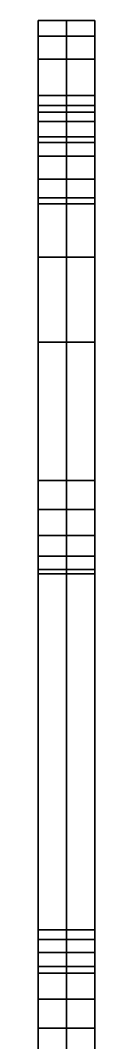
# Model space of a CAD drawing. Extents: x 0 to 405, y 0 to 52.
# Drawn here: x 403.59 to 404.79, y 30.68 to 52.28 of the extents above; entities that cross this region are included whole.
import ezdxf

# ---------------------------------------------------------------- set-up
doc = ezdxf.new("R2010")
doc.units = 0
doc.layers.add('COTAS', color=5, linetype='CONTINUOUS')

msp = doc.modelspace()

# ---------------------------------------------------------------- linework, layer by layer
at = {"layer": 'COTAS'}
for points in [[(403.594, 52.284, 8.17), (404.194, 52.284, 8.17), (404.194, 51.949, 6.92), (403.594, 51.949, 6.92)], [(403.594, 52.284, 8.17), (403.594, 51.949, 9.42), (404.194, 51.949, 9.42), (404.194, 52.284, 8.17)], [(403.594, 52.117, 8.17), (403.594, 51.266, 8.17), (403.594, 51.147, 9.054), (403.594, 51.949, 9.42)], [(403.594, 52.117, 8.17), (403.594, 51.949, 6.92), (403.594, 51.147, 7.285), (403.594, 51.266, 8.17)], [(403.594, 52.117, 8.17), (403.594, 51.266, 8.17), (403.594, 51.147, 9.054), (403.594, 51.949, 9.42)], [(403.594, 52.117, 8.17), (403.594, 51.949, 6.92), (403.594, 51.147, 7.285), (403.594, 51.266, 8.17)], [(404.794, 52.284, 8.17), (404.794, 51.949, 6.92), (404.194, 51.949, 6.92), (404.194, 52.284, 8.17)], [(404.794, 52.284, 8.17), (404.194, 52.284, 8.17), (404.194, 51.949, 9.42), (404.794, 51.949, 9.42)], [(404.794, 52.117, 8.17), (404.794, 51.266, 8.17), (404.794, 51.147, 7.285), (404.794, 51.949, 6.92)], [(404.794, 52.117, 8.17), (404.794, 51.949, 9.42), (404.794, 51.147, 9.054), (404.794, 51.266, 8.17)], [(404.794, 52.117, 8.17), (404.794, 51.266, 8.17), (404.794, 51.147, 7.285), (404.794, 51.949, 6.92)], [(404.794, 52.117, 8.17), (404.794, 51.949, 9.42), (404.794, 51.147, 9.054), (404.794, 51.266, 8.17)], [(403.594, 51.469, 10.586), (403.594, 51.949, 9.42), (403.594, 51.147, 9.054), (403.594, 50.808, 9.879)], [(403.594, 51.469, 5.754), (403.594, 50.808, 6.46), (403.594, 51.147, 7.285), (403.594, 51.949, 6.92)], [(403.594, 51.469, 10.586), (403.594, 51.949, 9.42), (403.594, 51.147, 9.054), (403.594, 50.808, 9.879)], [(403.594, 51.469, 5.754), (403.594, 50.808, 6.46), (403.594, 51.147, 7.285), (403.594, 51.949, 6.92)], [(403.594, 51.469, 5.754), (403.594, 51.949, 6.92), (404.194, 51.949, 6.92), (404.194, 51.469, 5.754)], [(403.594, 51.469, 10.586), (404.194, 51.469, 10.586), (404.194, 51.949, 9.42), (403.594, 51.949, 9.42)], [(404.794, 51.469, 5.754), (404.194, 51.469, 5.754), (404.194, 51.949, 6.92), (404.794, 51.949, 6.92)], [(404.794, 51.469, 10.586), (404.794, 51.949, 9.42), (404.194, 51.949, 9.42), (404.194, 51.469, 10.586)], [(404.794, 51.469, 5.754), (404.794, 51.949, 6.92), (404.794, 51.147, 7.285), (404.794, 50.808, 6.46)], [(404.794, 51.469, 10.586), (404.794, 50.808, 9.879), (404.794, 51.147, 9.054), (404.794, 51.949, 9.42)], [(404.794, 51.469, 5.754), (404.794, 51.949, 6.92), (404.794, 51.147, 7.285), (404.794, 50.808, 6.46)], [(404.794, 51.469, 10.586), (404.794, 50.808, 9.879), (404.794, 51.147, 9.054), (404.794, 51.949, 9.42)], [(403.594, 51.469, 10.586), (403.594, 50.808, 9.879), (403.594, 50.263, 10.586), (403.594, 50.699, 11.585)], [(403.594, 51.469, 5.754), (403.594, 50.699, 4.755), (403.594, 50.263, 5.754), (403.594, 50.808, 6.46)], [(403.594, 51.469, 10.586), (403.594, 50.808, 9.879), (403.594, 50.263, 10.586), (403.594, 50.699, 11.585)], [(403.594, 51.469, 5.754), (403.594, 50.699, 4.755), (403.594, 50.263, 5.754), (403.594, 50.808, 6.46)], [(403.594, 51.469, 5.754), (404.194, 51.469, 5.754), (404.194, 50.699, 4.755), (403.594, 50.699, 4.755)], [(403.594, 51.469, 10.586), (403.594, 50.699, 11.585), (404.194, 50.699, 11.585), (404.194, 51.469, 10.586)], [(404.794, 51.469, 5.754), (404.794, 50.699, 4.755), (404.194, 50.699, 4.755), (404.194, 51.469, 5.754)], [(404.794, 51.469, 10.586), (404.194, 51.469, 10.586), (404.194, 50.699, 11.585), (404.794, 50.699, 11.585)], [(404.794, 51.469, 5.754), (404.794, 50.808, 6.46), (404.794, 50.263, 5.754), (404.794, 50.699, 4.755)], [(404.794, 51.469, 10.586), (404.794, 50.699, 11.585), (404.794, 50.263, 10.586), (404.794, 50.808, 9.879)], [(404.794, 51.469, 5.754), (404.794, 50.808, 6.46), (404.794, 50.263, 5.754), (404.794, 50.699, 4.755)], [(404.794, 51.469, 10.586), (404.794, 50.699, 11.585), (404.794, 50.263, 10.586), (404.794, 50.808, 9.879)], [(403.594, 50.415, 8.17), (403.594, 50.345, 8.689), (403.594, 51.147, 9.054), (403.594, 51.266, 8.17)], [(403.594, 50.415, 8.17), (403.594, 51.266, 8.17), (403.594, 51.147, 7.285), (403.594, 50.345, 7.651)], [(403.594, 50.415, 8.17), (403.594, 50.345, 8.689), (403.594, 51.147, 9.054), (403.594, 51.266, 8.17)], [(403.594, 50.415, 8.17), (403.594, 51.266, 8.17), (403.594, 51.147, 7.285), (403.594, 50.345, 7.651)], [(404.794, 50.415, 8.17), (404.794, 50.345, 7.651), (404.794, 51.147, 7.285), (404.794, 51.266, 8.17)], [(404.794, 50.415, 8.17), (404.794, 51.266, 8.17), (404.794, 51.147, 9.054), (404.794, 50.345, 8.689)], [(404.794, 50.415, 8.17), (404.794, 50.345, 7.651), (404.794, 51.147, 7.285), (404.794, 51.266, 8.17)], [(404.794, 50.415, 8.17), (404.794, 51.266, 8.17), (404.794, 51.147, 9.054), (404.794, 50.345, 8.689)], [(403.594, 50.146, 9.173), (403.594, 50.808, 9.879), (403.594, 51.147, 9.054), (403.594, 50.345, 8.689)], [(403.594, 50.146, 7.167), (403.594, 50.345, 7.651), (403.594, 51.147, 7.285), (403.594, 50.808, 6.46)], [(403.594, 50.146, 9.173), (403.594, 50.808, 9.879), (403.594, 51.147, 9.054), (403.594, 50.345, 8.689)], [(403.594, 50.146, 7.167), (403.594, 50.345, 7.651), (403.594, 51.147, 7.285), (403.594, 50.808, 6.46)], [(404.794, 50.146, 7.167), (404.794, 50.808, 6.46), (404.794, 51.147, 7.285), (404.794, 50.345, 7.651)], [(404.794, 50.146, 9.173), (404.794, 50.345, 8.689), (404.794, 51.147, 9.054), (404.794, 50.808, 9.879)], [(404.794, 50.146, 7.167), (404.794, 50.808, 6.46), (404.794, 51.147, 7.285), (404.794, 50.345, 7.651)], [(404.794, 50.146, 9.173), (404.794, 50.345, 8.689), (404.794, 51.147, 9.054), (404.794, 50.808, 9.879)], [(403.594, 50.146, 9.173), (403.594, 49.827, 9.587), (403.594, 50.263, 10.586), (403.594, 50.808, 9.879)], [(403.594, 50.146, 7.167), (403.594, 50.808, 6.46), (403.594, 50.263, 5.754), (403.594, 49.827, 6.753)], [(403.594, 50.146, 9.173), (403.594, 49.827, 9.587), (403.594, 50.263, 10.586), (403.594, 50.808, 9.879)], [(403.594, 50.146, 7.167), (403.594, 50.808, 6.46), (403.594, 50.263, 5.754), (403.594, 49.827, 6.753)], [(404.794, 50.146, 7.167), (404.794, 49.827, 6.753), (404.794, 50.263, 5.754), (404.794, 50.808, 6.46)], [(404.794, 50.146, 9.173), (404.794, 50.808, 9.879), (404.794, 50.263, 10.586), (404.794, 49.827, 9.587)], [(404.794, 50.146, 7.167), (404.794, 49.827, 6.753), (404.794, 50.263, 5.754), (404.794, 50.808, 6.46)], [(404.794, 50.146, 9.173), (404.794, 50.808, 9.879), (404.794, 50.263, 10.586), (404.794, 49.827, 9.587)], [(403.594, 49.701, 12.355), (403.594, 50.699, 11.585), (403.594, 50.263, 10.586), (403.594, 49.556, 11.131)], [(403.594, 49.701, 3.985), (403.594, 49.556, 5.209), (403.594, 50.263, 5.754), (403.594, 50.699, 4.755)], [(403.594, 49.701, 12.355), (403.594, 50.699, 11.585), (403.594, 50.263, 10.586), (403.594, 49.556, 11.131)], [(403.594, 49.701, 3.985), (403.594, 49.556, 5.209), (403.594, 50.263, 5.754), (403.594, 50.699, 4.755)], [(403.594, 49.701, 3.985), (403.594, 50.699, 4.755), (404.194, 50.699, 4.755), (404.194, 49.701, 3.985)], [(403.594, 49.701, 12.355), (404.194, 49.701, 12.355), (404.194, 50.699, 11.585), (403.594, 50.699, 11.585)], [(404.794, 49.701, 3.985), (404.194, 49.701, 3.985), (404.194, 50.699, 4.755), (404.794, 50.699, 4.755)], [(404.794, 49.701, 12.355), (404.794, 50.699, 11.585), (404.194, 50.699, 11.585), (404.194, 49.701, 12.355)], [(404.794, 49.701, 3.985), (404.794, 50.699, 4.755), (404.794, 50.263, 5.754), (404.794, 49.556, 5.209)], [(404.794, 49.701, 12.355), (404.794, 49.556, 11.131), (404.794, 50.263, 10.586), (404.794, 50.699, 11.585)], [(404.794, 49.701, 3.985), (404.794, 50.699, 4.755), (404.794, 50.263, 5.754), (404.794, 49.556, 5.209)], [(404.794, 49.701, 12.355), (404.794, 49.556, 11.131), (404.794, 50.263, 10.586), (404.794, 50.699, 11.585)], [(403.594, 50.484, 8.17), (403.594, 50.345, 7.651), (404.194, 50.345, 7.651), (404.194, 50.484, 8.17)], [(403.594, 50.484, 8.17), (404.194, 50.484, 8.17), (404.194, 50.345, 8.689), (403.594, 50.345, 8.689)], [(403.594, 50.146, 7.167), (404.194, 50.146, 7.167), (404.194, 50.345, 7.651), (403.594, 50.345, 7.651)], [(403.594, 50.146, 9.173), (403.594, 50.345, 8.689), (404.194, 50.345, 8.689), (404.194, 50.146, 9.173)], [(404.794, 50.484, 8.17), (404.194, 50.484, 8.17), (404.194, 50.345, 7.651), (404.794, 50.345, 7.651)], [(404.794, 50.484, 8.17), (404.794, 50.345, 8.689), (404.194, 50.345, 8.689), (404.194, 50.484, 8.17)], [(404.794, 50.146, 7.167), (404.794, 50.345, 7.651), (404.194, 50.345, 7.651), (404.194, 50.146, 7.167)], [(404.794, 50.146, 9.173), (404.194, 50.146, 9.173), (404.194, 50.345, 8.689), (404.794, 50.345, 8.689)], [(403.594, 49.412, 9.907), (403.594, 49.556, 11.131), (403.594, 50.263, 10.586), (403.594, 49.827, 9.587)], [(403.594, 49.412, 6.433), (403.594, 49.827, 6.753), (403.594, 50.263, 5.754), (403.594, 49.556, 5.209)], [(403.594, 49.412, 9.907), (403.594, 49.556, 11.131), (403.594, 50.263, 10.586), (403.594, 49.827, 9.587)], [(403.594, 49.412, 6.433), (403.594, 49.827, 6.753), (403.594, 50.263, 5.754), (403.594, 49.556, 5.209)], [(403.594, 50.146, 7.167), (403.594, 49.827, 6.753), (404.194, 49.827, 6.753), (404.194, 50.146, 7.167)], [(403.594, 50.146, 9.173), (404.194, 50.146, 9.173), (404.194, 49.827, 9.587), (403.594, 49.827, 9.587)], [(404.794, 50.146, 7.167), (404.194, 50.146, 7.167), (404.194, 49.827, 6.753), (404.794, 49.827, 6.753)], [(404.794, 50.146, 9.173), (404.794, 49.827, 9.587), (404.194, 49.827, 9.587), (404.194, 50.146, 9.173)], [(404.794, 49.412, 6.433), (404.794, 49.556, 5.209), (404.794, 50.263, 5.754), (404.794, 49.827, 6.753)], [(404.794, 49.412, 9.907), (404.794, 49.827, 9.587), (404.794, 50.263, 10.586), (404.794, 49.556, 11.131)], [(404.794, 49.412, 6.433), (404.794, 49.556, 5.209), (404.794, 50.263, 5.754), (404.794, 49.827, 6.753)], [(404.794, 49.412, 9.907), (404.794, 49.827, 9.587), (404.794, 50.263, 10.586), (404.794, 49.556, 11.131)], [(403.594, 49.412, 6.433), (404.194, 49.412, 6.433), (404.194, 49.827, 6.753), (403.594, 49.827, 6.753)], [(403.594, 49.412, 9.907), (403.594, 49.827, 9.587), (404.194, 49.827, 9.587), (404.194, 49.412, 9.907)], [(403.594, 49.701, 12.355), (403.594, 49.556, 11.131), (403.594, 48.731, 11.47), (403.594, 48.534, 12.835)], [(403.594, 49.701, 3.985), (403.594, 48.534, 3.505), (403.594, 48.731, 4.869), (403.594, 49.556, 5.209)], [(403.594, 49.701, 12.355), (403.594, 49.556, 11.131), (403.594, 48.731, 11.47), (403.594, 48.534, 12.835)], [(403.594, 49.701, 3.985), (403.594, 48.534, 3.505), (403.594, 48.731, 4.869), (403.594, 49.556, 5.209)], [(403.594, 49.701, 3.985), (404.194, 49.701, 3.985), (404.194, 48.534, 3.505), (403.594, 48.534, 3.505)], [(403.594, 49.701, 12.355), (403.594, 48.534, 12.835), (404.194, 48.534, 12.835), (404.194, 49.701, 12.355)], [(404.794, 49.412, 6.433), (404.794, 49.827, 6.753), (404.194, 49.827, 6.753), (404.194, 49.412, 6.433)], [(404.794, 49.412, 9.907), (404.194, 49.412, 9.907), (404.194, 49.827, 9.587), (404.794, 49.827, 9.587)], [(404.794, 49.701, 3.985), (404.794, 48.534, 3.505), (404.194, 48.534, 3.505), (404.194, 49.701, 3.985)], [(404.794, 49.701, 12.355), (404.194, 49.701, 12.355), (404.194, 48.534, 12.835), (404.794, 48.534, 12.835)], [(404.794, 49.701, 3.985), (404.794, 49.556, 5.209), (404.794, 48.731, 4.869), (404.794, 48.534, 3.505)], [(404.794, 49.701, 12.355), (404.794, 48.534, 12.835), (404.794, 48.731, 11.47), (404.794, 49.556, 11.131)], [(404.794, 49.701, 3.985), (404.794, 49.556, 5.209), (404.794, 48.731, 4.869), (404.794, 48.534, 3.505)], [(404.794, 49.701, 12.355), (404.794, 48.534, 12.835), (404.794, 48.731, 11.47), (404.794, 49.556, 11.131)], [(403.594, 49.412, 9.907), (403.594, 48.928, 10.106), (403.594, 48.731, 11.47), (403.594, 49.556, 11.131)], [(403.594, 49.412, 6.433), (403.594, 49.556, 5.209), (403.594, 48.731, 4.869), (403.594, 48.928, 6.234)], [(403.594, 49.412, 9.907), (403.594, 48.928, 10.106), (403.594, 48.731, 11.47), (403.594, 49.556, 11.131)], [(403.594, 49.412, 6.433), (403.594, 49.556, 5.209), (403.594, 48.731, 4.869), (403.594, 48.928, 6.234)], [(404.794, 49.412, 6.433), (404.794, 48.928, 6.234), (404.794, 48.731, 4.869), (404.794, 49.556, 5.209)], [(404.794, 49.412, 9.907), (404.794, 49.556, 11.131), (404.794, 48.731, 11.47), (404.794, 48.928, 10.106)], [(404.794, 49.412, 6.433), (404.794, 48.928, 6.234), (404.794, 48.731, 4.869), (404.794, 49.556, 5.209)], [(404.794, 49.412, 9.907), (404.794, 49.556, 11.131), (404.794, 48.731, 11.47), (404.794, 48.928, 10.106)], [(403.594, 49.412, 6.433), (403.594, 48.928, 6.234), (404.194, 48.928, 6.234), (404.194, 49.412, 6.433)], [(403.594, 49.412, 9.907), (404.194, 49.412, 9.907), (404.194, 48.928, 10.106), (403.594, 48.928, 10.106)], [(404.794, 49.412, 6.433), (404.194, 49.412, 6.433), (404.194, 48.928, 6.234), (404.794, 48.928, 6.234)], [(404.794, 49.412, 9.907), (404.794, 48.928, 10.106), (404.194, 48.928, 10.106), (404.194, 49.412, 9.907)], [(403.594, 47.808, 10.21), (403.594, 47.627, 11.526), (403.594, 48.731, 11.47), (403.594, 48.928, 10.106)], [(403.594, 47.808, 6.13), (403.594, 48.928, 6.234), (403.594, 48.731, 4.869), (403.594, 47.627, 4.813)], [(403.594, 47.808, 10.21), (403.594, 47.627, 11.526), (403.594, 48.731, 11.47), (403.594, 48.928, 10.106)], [(403.594, 47.808, 6.13), (403.594, 48.928, 6.234), (403.594, 48.731, 4.869), (403.594, 47.627, 4.813)], [(403.594, 48.409, 6.095), (404.194, 48.409, 6.095), (404.194, 48.928, 6.234), (403.594, 48.928, 6.234)], [(403.594, 48.409, 10.245), (403.594, 48.928, 10.106), (404.194, 48.928, 10.106), (404.194, 48.409, 10.245)], [(404.794, 48.409, 6.095), (404.794, 48.928, 6.234), (404.194, 48.928, 6.234), (404.194, 48.409, 6.095)], [(404.794, 48.409, 10.245), (404.194, 48.409, 10.245), (404.194, 48.928, 10.106), (404.794, 48.928, 10.106)], [(404.794, 47.808, 6.13), (404.794, 47.627, 4.813), (404.794, 48.731, 4.869), (404.794, 48.928, 6.234)], [(404.794, 47.808, 10.21), (404.794, 48.928, 10.106), (404.794, 48.731, 11.47), (404.794, 47.627, 11.526)], [(404.794, 47.808, 6.13), (404.794, 47.627, 4.813), (404.794, 48.731, 4.869), (404.794, 48.928, 6.234)], [(404.794, 47.808, 10.21), (404.794, 48.928, 10.106), (404.794, 48.731, 11.47), (404.794, 47.627, 11.526)], [(403.594, 43.222, 13.086), (403.594, 48.534, 12.835), (403.594, 48.731, 11.47), (403.594, 47.627, 11.526)], [(403.594, 43.847, 3.254), (403.594, 47.627, 4.813), (403.594, 48.731, 4.869), (403.594, 48.534, 3.505)], [(403.594, 43.222, 13.086), (403.594, 48.534, 12.835), (403.594, 48.731, 11.47), (403.594, 47.627, 11.526)], [(403.594, 43.847, 3.254), (403.594, 47.627, 4.813), (403.594, 48.731, 4.869), (403.594, 48.534, 3.505)], [(404.794, 43.847, 3.254), (404.794, 48.534, 3.505), (404.794, 48.731, 4.869), (404.794, 47.627, 4.813)], [(404.794, 43.222, 13.086), (404.794, 47.627, 11.526), (404.794, 48.731, 11.47), (404.794, 48.534, 12.835)], [(404.794, 43.847, 3.254), (404.794, 48.534, 3.505), (404.794, 48.731, 4.869), (404.794, 47.627, 4.813)], [(404.794, 43.222, 13.086), (404.794, 47.627, 11.526), (404.794, 48.731, 11.47), (404.794, 48.534, 12.835)], [(403.594, 47.284, 3.17), (403.594, 48.534, 3.505), (404.194, 48.534, 3.505), (404.194, 47.284, 3.17)], [(403.594, 47.284, 13.17), (404.194, 47.284, 13.17), (404.194, 48.534, 12.835), (403.594, 48.534, 12.835)], [(403.594, 48.409, 10.245), (404.194, 48.409, 10.245), (404.194, 45.484, 10.245), (403.594, 45.484, 10.245)], [(403.594, 48.409, 6.095), (403.594, 45.484, 6.095), (404.194, 45.484, 6.095), (404.194, 48.409, 6.095)], [(403.594, 48.409, 6.095), (403.594, 45.484, 6.095), (404.194, 45.484, 6.095), (404.194, 48.409, 6.095)], [(403.594, 48.409, 10.245), (404.194, 48.409, 10.245), (404.194, 45.484, 10.245), (403.594, 45.484, 10.245)], [(404.794, 47.284, 3.17), (404.194, 47.284, 3.17), (404.194, 48.534, 3.505), (404.794, 48.534, 3.505)], [(404.794, 47.284, 13.17), (404.794, 48.534, 12.835), (404.194, 48.534, 12.835), (404.194, 47.284, 13.17)], [(404.794, 48.409, 10.245), (404.794, 45.484, 10.245), (404.194, 45.484, 10.245), (404.194, 48.409, 10.245)], [(404.794, 48.409, 6.095), (404.194, 48.409, 6.095), (404.194, 45.484, 6.095), (404.794, 45.484, 6.095)], [(404.794, 48.409, 6.095), (404.194, 48.409, 6.095), (404.194, 45.484, 6.095), (404.794, 45.484, 6.095)], [(404.794, 48.409, 10.245), (404.794, 45.484, 10.245), (404.194, 45.484, 10.245), (404.194, 48.409, 10.245)], [(403.594, 47.808, 10.21), (403.594, 45.484, 10.245), (403.594, 46.084, 11.22), (403.594, 47.627, 11.526)], [(403.594, 47.808, 6.13), (403.594, 47.627, 4.813), (403.594, 46.084, 5.12), (403.594, 45.484, 6.095)], [(403.594, 47.808, 10.21), (403.594, 45.484, 10.245), (403.594, 46.084, 11.22), (403.594, 47.627, 11.526)], [(403.594, 47.808, 6.13), (403.594, 47.627, 4.813), (403.594, 46.084, 5.12), (403.594, 45.484, 6.095)], [(404.794, 47.808, 6.13), (404.794, 45.484, 6.095), (404.794, 46.084, 5.12), (404.794, 47.627, 4.813)], [(404.794, 47.808, 10.21), (404.794, 47.627, 11.526), (404.794, 46.084, 11.22), (404.794, 45.484, 10.245)], [(404.794, 47.808, 6.13), (404.794, 45.484, 6.095), (404.794, 46.084, 5.12), (404.794, 47.627, 4.813)], [(404.794, 47.808, 10.21), (404.794, 47.627, 11.526), (404.794, 46.084, 11.22), (404.794, 45.484, 10.245)], [(403.594, 43.222, 13.086), (403.594, 47.627, 11.526), (403.594, 46.084, 11.22), (403.594, 44.914, 11.431)], [(403.594, 43.847, 3.254), (403.594, 44.914, 4.909), (403.594, 46.084, 5.12), (403.594, 47.627, 4.813)], [(403.594, 43.222, 13.086), (403.594, 47.627, 11.526), (403.594, 46.084, 11.22), (403.594, 44.914, 11.431)], [(403.594, 43.847, 3.254), (403.594, 44.914, 4.909), (403.594, 46.084, 5.12), (403.594, 47.627, 4.813)], [(404.794, 43.847, 3.254), (404.794, 47.627, 4.813), (404.794, 46.084, 5.12), (404.794, 44.914, 4.909)], [(404.794, 43.222, 13.086), (404.794, 44.914, 11.431), (404.794, 46.084, 11.22), (404.794, 47.627, 11.526)], [(404.794, 43.847, 3.254), (404.794, 47.627, 4.813), (404.794, 46.084, 5.12), (404.794, 44.914, 4.909)], [(404.794, 43.222, 13.086), (404.794, 44.914, 11.431), (404.794, 46.084, 11.22), (404.794, 47.627, 11.526)], [(403.594, 47.284, 3.17), (404.194, 47.284, 3.17), (404.194, 32.284, 3.17), (403.594, 32.284, 3.17)], [(403.594, 47.284, 13.17), (403.594, 29.784, 13.17), (404.194, 29.784, 13.17), (404.194, 47.284, 13.17)], [(403.594, 47.284, 13.17), (403.594, 29.784, 13.17), (404.194, 29.784, 13.17), (404.194, 47.284, 13.17)], [(403.594, 47.284, 3.17), (404.194, 47.284, 3.17), (404.194, 32.284, 3.17), (403.594, 32.284, 3.17)], [(404.794, 47.284, 3.17), (404.794, 32.284, 3.17), (404.194, 32.284, 3.17), (404.194, 47.284, 3.17)], [(404.794, 47.284, 13.17), (404.194, 47.284, 13.17), (404.194, 29.784, 13.17), (404.794, 29.784, 13.17)], [(404.794, 47.284, 13.17), (404.194, 47.284, 13.17), (404.194, 29.784, 13.17), (404.794, 29.784, 13.17)], [(404.794, 47.284, 3.17), (404.794, 32.284, 3.17), (404.194, 32.284, 3.17), (404.194, 47.284, 3.17)], [(403.594, 43.138, 10.195), (403.594, 44.914, 11.431), (403.594, 46.084, 11.22), (403.594, 45.484, 10.245)], [(403.594, 43.138, 6.144), (403.594, 45.484, 6.095), (403.594, 46.084, 5.12), (403.594, 44.914, 4.909)], [(403.594, 43.138, 10.195), (403.594, 44.914, 11.431), (403.594, 46.084, 11.22), (403.594, 45.484, 10.245)], [(403.594, 43.138, 6.144), (403.594, 45.484, 6.095), (403.594, 46.084, 5.12), (403.594, 44.914, 4.909)], [(404.794, 43.138, 6.144), (404.794, 44.914, 4.909), (404.794, 46.084, 5.12), (404.794, 45.484, 6.095)], [(404.794, 43.138, 10.195), (404.794, 45.484, 10.245), (404.794, 46.084, 11.22), (404.794, 44.914, 11.431)], [(404.794, 43.138, 6.144), (404.794, 44.914, 4.909), (404.794, 46.084, 5.12), (404.794, 45.484, 6.095)], [(404.794, 43.138, 10.195), (404.794, 45.484, 10.245), (404.794, 46.084, 11.22), (404.794, 44.914, 11.431)], [(403.594, 42.559, 10.245), (403.594, 45.484, 10.245), (404.194, 45.484, 10.245), (404.194, 42.559, 10.245)], [(403.594, 42.559, 6.095), (404.194, 42.559, 6.095), (404.194, 45.484, 6.095), (403.594, 45.484, 6.095)], [(403.594, 42.559, 6.095), (404.194, 42.559, 6.095), (404.194, 45.484, 6.095), (403.594, 45.484, 6.095)], [(403.594, 42.559, 10.245), (403.594, 45.484, 10.245), (404.194, 45.484, 10.245), (404.194, 42.559, 10.245)], [(404.794, 42.559, 10.245), (404.194, 42.559, 10.245), (404.194, 45.484, 10.245), (404.794, 45.484, 10.245)], [(404.794, 42.559, 6.095), (404.794, 45.484, 6.095), (404.194, 45.484, 6.095), (404.194, 42.559, 6.095)], [(404.794, 42.559, 6.095), (404.794, 45.484, 6.095), (404.194, 45.484, 6.095), (404.194, 42.559, 6.095)], [(404.794, 42.559, 10.245), (404.194, 42.559, 10.245), (404.194, 45.484, 10.245), (404.794, 45.484, 10.245)], [(403.594, 43.222, 13.086), (403.594, 44.914, 11.431), (403.594, 43.728, 11.088), (403.594, 43.109, 11.29)], [(403.594, 43.138, 10.195), (403.594, 41.95, 10.047), (403.594, 43.728, 11.088), (403.594, 44.914, 11.431)], [(403.594, 43.138, 6.144), (403.594, 44.914, 4.909), (403.594, 43.728, 5.252), (403.594, 41.95, 6.293)], [(403.594, 43.847, 3.254), (403.594, 43.109, 5.05), (403.594, 43.728, 5.252), (403.594, 44.914, 4.909)], [(403.594, 43.222, 13.086), (403.594, 44.914, 11.431), (403.594, 43.728, 11.088), (403.594, 43.109, 11.29)], [(403.594, 43.138, 10.195), (403.594, 41.95, 10.047), (403.594, 43.728, 11.088), (403.594, 44.914, 11.431)], [(403.594, 43.138, 6.144), (403.594, 44.914, 4.909), (403.594, 43.728, 5.252), (403.594, 41.95, 6.293)], [(403.594, 43.847, 3.254), (403.594, 43.109, 5.05), (403.594, 43.728, 5.252), (403.594, 44.914, 4.909)], [(404.794, 43.847, 3.254), (404.794, 44.914, 4.909), (404.794, 43.728, 5.252), (404.794, 43.109, 5.05)], [(404.794, 43.138, 6.144), (404.794, 41.95, 6.293), (404.794, 43.728, 5.252), (404.794, 44.914, 4.909)], [(404.794, 43.138, 10.195), (404.794, 44.914, 11.431), (404.794, 43.728, 11.088), (404.794, 41.95, 10.047)], [(404.794, 43.222, 13.086), (404.794, 43.109, 11.29), (404.794, 43.728, 11.088), (404.794, 44.914, 11.431)], [(404.794, 43.847, 3.254), (404.794, 44.914, 4.909), (404.794, 43.728, 5.252), (404.794, 43.109, 5.05)], [(404.794, 43.138, 6.144), (404.794, 41.95, 6.293), (404.794, 43.728, 5.252), (404.794, 44.914, 4.909)], [(404.794, 43.138, 10.195), (404.794, 44.914, 11.431), (404.794, 43.728, 11.088), (404.794, 41.95, 10.047)], [(404.794, 43.222, 13.086), (404.794, 43.109, 11.29), (404.794, 43.728, 11.088), (404.794, 44.914, 11.431)], [(403.594, 43.847, 3.254), (403.594, 32.284, 3.17), (403.594, 32.065, 4.179), (403.594, 37.764, 4.708)], [(403.594, 43.847, 3.254), (403.594, 37.764, 4.708), (403.594, 40.083, 5.286), (403.594, 43.109, 5.05)], [(403.594, 43.847, 3.254), (403.594, 32.284, 3.17), (403.594, 32.065, 4.179), (403.594, 37.764, 4.708)], [(403.594, 43.847, 3.254), (403.594, 37.764, 4.708), (403.594, 40.083, 5.286), (403.594, 43.109, 5.05)], [(403.594, 41.398, 9.768), (403.594, 43.109, 11.29), (403.594, 43.728, 11.088), (403.594, 41.95, 10.047)], [(403.594, 41.398, 6.571), (403.594, 41.95, 6.293), (403.594, 43.728, 5.252), (403.594, 43.109, 5.05)], [(403.594, 41.398, 9.768), (403.594, 43.109, 11.29), (403.594, 43.728, 11.088), (403.594, 41.95, 10.047)], [(403.594, 41.398, 6.571), (403.594, 41.95, 6.293), (403.594, 43.728, 5.252), (403.594, 43.109, 5.05)], [(404.794, 43.847, 3.254), (404.794, 37.764, 4.708), (404.794, 32.065, 4.179), (404.794, 32.284, 3.17)], [(404.794, 43.847, 3.254), (404.794, 43.109, 5.05), (404.794, 40.083, 5.286), (404.794, 37.764, 4.708)], [(404.794, 43.847, 3.254), (404.794, 37.764, 4.708), (404.794, 32.065, 4.179), (404.794, 32.284, 3.17)], [(404.794, 43.847, 3.254), (404.794, 43.109, 5.05), (404.794, 40.083, 5.286), (404.794, 37.764, 4.708)], [(404.794, 41.398, 6.571), (404.794, 43.109, 5.05), (404.794, 43.728, 5.252), (404.794, 41.95, 6.293)], [(404.794, 41.398, 9.768), (404.794, 41.95, 10.047), (404.794, 43.728, 11.088), (404.794, 43.109, 11.29)], [(404.794, 41.398, 6.571), (404.794, 43.109, 5.05), (404.794, 43.728, 5.252), (404.794, 41.95, 6.293)], [(404.794, 41.398, 9.768), (404.794, 41.95, 10.047), (404.794, 43.728, 11.088), (404.794, 43.109, 11.29)], [(403.594, 43.222, 13.086), (403.594, 36.004, 11.657), (403.594, 29.971, 12.161), (403.594, 29.784, 13.17)], [(403.594, 43.222, 13.086), (403.594, 43.109, 11.29), (403.594, 40.083, 11.054), (403.594, 38.853, 11.38)], [(403.594, 43.222, 13.086), (403.594, 38.853, 11.38), (403.594, 36.418, 11.152), (403.594, 36.004, 11.657)], [(403.594, 43.222, 13.086), (403.594, 36.004, 11.657), (403.594, 29.971, 12.161), (403.594, 29.784, 13.17)], [(403.594, 43.222, 13.086), (403.594, 43.109, 11.29), (403.594, 40.083, 11.054), (403.594, 38.853, 11.38)], [(403.594, 43.222, 13.086), (403.594, 38.853, 11.38), (403.594, 36.418, 11.152), (403.594, 36.004, 11.657)], [(404.794, 43.222, 13.086), (404.794, 29.784, 13.17), (404.794, 29.971, 12.161), (404.794, 36.004, 11.657)], [(404.794, 43.222, 13.086), (404.794, 36.004, 11.657), (404.794, 36.418, 11.152), (404.794, 38.853, 11.38)], [(404.794, 43.222, 13.086), (404.794, 38.853, 11.38), (404.794, 40.083, 11.054), (404.794, 43.109, 11.29)], [(404.794, 43.222, 13.086), (404.794, 29.784, 13.17), (404.794, 29.971, 12.161), (404.794, 36.004, 11.657)], [(404.794, 43.222, 13.086), (404.794, 36.004, 11.657), (404.794, 36.418, 11.152), (404.794, 38.853, 11.38)], [(404.794, 43.222, 13.086), (404.794, 38.853, 11.38), (404.794, 40.083, 11.054), (404.794, 43.109, 11.29)], [(403.594, 41.398, 9.768), (403.594, 37.065, 10.21), (403.594, 40.083, 11.054), (403.594, 43.109, 11.29)], [(403.594, 41.398, 6.571), (403.594, 43.109, 5.05), (403.594, 40.083, 5.286), (403.594, 37.065, 6.13)], [(403.594, 41.398, 9.768), (403.594, 37.065, 10.21), (403.594, 40.083, 11.054), (403.594, 43.109, 11.29)], [(403.594, 41.398, 6.571), (403.594, 43.109, 5.05), (403.594, 40.083, 5.286), (403.594, 37.065, 6.13)], [(404.794, 41.398, 6.571), (404.794, 37.065, 6.13), (404.794, 40.083, 5.286), (404.794, 43.109, 5.05)], [(404.794, 41.398, 9.768), (404.794, 43.109, 11.29), (404.794, 40.083, 11.054), (404.794, 37.065, 10.21)], [(404.794, 41.398, 6.571), (404.794, 37.065, 6.13), (404.794, 40.083, 5.286), (404.794, 43.109, 5.05)], [(404.794, 41.398, 9.768), (404.794, 43.109, 11.29), (404.794, 40.083, 11.054), (404.794, 37.065, 10.21)], [(403.594, 42.559, 10.245), (404.194, 42.559, 10.245), (404.194, 41.95, 10.047), (403.594, 41.95, 10.047)], [(403.594, 42.559, 6.095), (403.594, 41.95, 6.293), (404.194, 41.95, 6.293), (404.194, 42.559, 6.095)], [(404.794, 42.559, 10.245), (404.794, 41.95, 10.047), (404.194, 41.95, 10.047), (404.194, 42.559, 10.245)], [(404.794, 42.559, 6.095), (404.194, 42.559, 6.095), (404.194, 41.95, 6.293), (404.794, 41.95, 6.293)], [(403.594, 41.398, 9.768), (403.594, 41.95, 10.047), (404.194, 41.95, 10.047), (404.194, 41.398, 9.768)], [(403.594, 41.398, 6.571), (404.194, 41.398, 6.571), (404.194, 41.95, 6.293), (403.594, 41.95, 6.293)], [(404.794, 41.398, 9.768), (404.194, 41.398, 9.768), (404.194, 41.95, 10.047), (404.794, 41.95, 10.047)], [(404.794, 41.398, 6.571), (404.794, 41.95, 6.293), (404.194, 41.95, 6.293), (404.194, 41.398, 6.571)], [(403.594, 41.398, 9.768), (403.594, 36.852, 9.595), (403.594, 35.209, 9.794), (403.594, 37.065, 10.21)], [(403.594, 41.398, 9.768), (403.594, 40.963, 9.33), (403.594, 38.196, 9.35), (403.594, 36.852, 9.595)], [(403.594, 41.398, 6.571), (403.594, 36.531, 6.818), (403.594, 36.912, 7.285), (403.594, 40.963, 7.01)], [(403.594, 41.398, 6.571), (403.594, 37.065, 6.13), (403.594, 35.209, 6.546), (403.594, 36.531, 6.818)], [(403.594, 41.398, 9.768), (403.594, 36.852, 9.595), (403.594, 35.209, 9.794), (403.594, 37.065, 10.21)], [(403.594, 41.398, 9.768), (403.594, 40.963, 9.33), (403.594, 38.196, 9.35), (403.594, 36.852, 9.595)], [(403.594, 41.398, 6.571), (403.594, 36.531, 6.818), (403.594, 36.912, 7.285), (403.594, 40.963, 7.01)], [(403.594, 41.398, 6.571), (403.594, 37.065, 6.13), (403.594, 35.209, 6.546), (403.594, 36.531, 6.818)], [(403.594, 41.398, 9.768), (404.194, 41.398, 9.768), (404.194, 40.963, 9.33), (403.594, 40.963, 9.33)], [(403.594, 41.398, 6.571), (403.594, 40.963, 7.01), (404.194, 40.963, 7.01), (404.194, 41.398, 6.571)], [(404.794, 41.398, 9.768), (404.794, 40.963, 9.33), (404.194, 40.963, 9.33), (404.194, 41.398, 9.768)], [(404.794, 41.398, 6.571), (404.194, 41.398, 6.571), (404.194, 40.963, 7.01), (404.794, 40.963, 7.01)], [(404.794, 41.398, 6.571), (404.794, 40.963, 7.01), (404.794, 36.912, 7.285), (404.794, 36.531, 6.818)], [(404.794, 41.398, 6.571), (404.794, 36.531, 6.818), (404.794, 35.209, 6.546), (404.794, 37.065, 6.13)], [(404.794, 41.398, 9.768), (404.794, 36.852, 9.595), (404.794, 38.196, 9.35), (404.794, 40.963, 9.33)], [(404.794, 41.398, 9.768), (404.794, 37.065, 10.21), (404.794, 35.209, 9.794), (404.794, 36.852, 9.595)], [(404.794, 41.398, 6.571), (404.794, 40.963, 7.01), (404.794, 36.912, 7.285), (404.794, 36.531, 6.818)], [(404.794, 41.398, 6.571), (404.794, 36.531, 6.818), (404.794, 35.209, 6.546), (404.794, 37.065, 6.13)], [(404.794, 41.398, 9.768), (404.794, 36.852, 9.595), (404.794, 38.196, 9.35), (404.794, 40.963, 9.33)], [(404.794, 41.398, 9.768), (404.794, 37.065, 10.21), (404.794, 35.209, 9.794), (404.794, 36.852, 9.595)], [(403.594, 40.68, 8.78), (403.594, 37.042, 9.006), (403.594, 38.196, 9.35), (403.594, 40.963, 9.33)], [(403.594, 40.68, 7.559), (403.594, 40.963, 7.01), (403.594, 36.912, 7.285), (403.594, 36.82, 7.864)], [(403.594, 40.68, 8.78), (403.594, 37.042, 9.006), (403.594, 38.196, 9.35), (403.594, 40.963, 9.33)], [(403.594, 40.68, 7.559), (403.594, 40.963, 7.01), (403.594, 36.912, 7.285), (403.594, 36.82, 7.864)], [(403.594, 40.68, 8.78), (403.594, 40.963, 9.33), (404.194, 40.963, 9.33), (404.194, 40.68, 8.78)], [(403.594, 40.68, 7.559), (404.194, 40.68, 7.559), (404.194, 40.963, 7.01), (403.594, 40.963, 7.01)], [(404.794, 40.68, 8.78), (404.194, 40.68, 8.78), (404.194, 40.963, 9.33), (404.794, 40.963, 9.33)], [(404.794, 40.68, 7.559), (404.794, 40.963, 7.01), (404.194, 40.963, 7.01), (404.194, 40.68, 7.559)], [(404.794, 40.68, 7.559), (404.794, 36.82, 7.864), (404.794, 36.912, 7.285), (404.794, 40.963, 7.01)], [(404.794, 40.68, 8.78), (404.794, 40.963, 9.33), (404.794, 38.196, 9.35), (404.794, 37.042, 9.006)], [(404.794, 40.68, 7.559), (404.794, 36.82, 7.864), (404.794, 36.912, 7.285), (404.794, 40.963, 7.01)], [(404.794, 40.68, 8.78), (404.794, 40.963, 9.33), (404.794, 38.196, 9.35), (404.794, 37.042, 9.006)], [(403.594, 40.68, 8.78), (403.594, 40.586, 8.17), (403.594, 36.724, 8.475), (403.594, 37.042, 9.006)], [(403.594, 40.68, 7.559), (403.594, 36.82, 7.864), (403.594, 36.724, 8.475), (403.594, 40.586, 8.17)], [(403.594, 40.68, 8.78), (403.594, 40.586, 8.17), (403.594, 36.724, 8.475), (403.594, 37.042, 9.006)], [(403.594, 40.68, 7.559), (403.594, 36.82, 7.864), (403.594, 36.724, 8.475), (403.594, 40.586, 8.17)], [(403.594, 40.68, 7.559), (403.594, 40.586, 8.17), (404.194, 40.586, 8.17), (404.194, 40.68, 7.559)], [(403.594, 40.68, 8.78), (404.194, 40.68, 8.78), (404.194, 40.586, 8.17), (403.594, 40.586, 8.17)], [(404.794, 40.68, 8.78), (404.794, 40.586, 8.17), (404.194, 40.586, 8.17), (404.194, 40.68, 8.78)], [(404.794, 40.68, 7.559), (404.194, 40.68, 7.559), (404.194, 40.586, 8.17), (404.794, 40.586, 8.17)], [(404.794, 40.68, 7.559), (404.794, 40.586, 8.17), (404.794, 36.724, 8.475), (404.794, 36.82, 7.864)], [(404.794, 40.68, 8.78), (404.794, 37.042, 9.006), (404.794, 36.724, 8.475), (404.794, 40.586, 8.17)], [(404.794, 40.68, 7.559), (404.794, 40.586, 8.17), (404.794, 36.724, 8.475), (404.794, 36.82, 7.864)], [(404.794, 40.68, 8.78), (404.794, 37.042, 9.006), (404.794, 36.724, 8.475), (404.794, 40.586, 8.17)], [(403.594, 31.595, 10.049), (403.594, 38.853, 11.38), (403.594, 40.083, 11.054), (403.594, 37.065, 10.21)], [(403.594, 31.595, 6.291), (403.594, 37.065, 6.13), (403.594, 40.083, 5.286), (403.594, 37.764, 4.708)], [(403.594, 31.595, 10.049), (403.594, 38.853, 11.38), (403.594, 40.083, 11.054), (403.594, 37.065, 10.21)], [(403.594, 31.595, 6.291), (403.594, 37.065, 6.13), (403.594, 40.083, 5.286), (403.594, 37.764, 4.708)], [(404.794, 31.595, 6.291), (404.794, 37.764, 4.708), (404.794, 40.083, 5.286), (404.794, 37.065, 6.13)], [(404.794, 31.595, 10.049), (404.794, 37.065, 10.21), (404.794, 40.083, 11.054), (404.794, 38.853, 11.38)], [(404.794, 31.595, 6.291), (404.794, 37.764, 4.708), (404.794, 40.083, 5.286), (404.794, 37.065, 6.13)], [(404.794, 31.595, 10.049), (404.794, 37.065, 10.21), (404.794, 40.083, 11.054), (404.794, 38.853, 11.38)], [(403.594, 31.595, 10.049), (403.594, 30.984, 10.143), (403.594, 36.418, 11.152), (403.594, 38.853, 11.38)], [(403.594, 31.595, 10.049), (403.594, 30.984, 10.143), (403.594, 36.418, 11.152), (403.594, 38.853, 11.38)], [(404.794, 31.595, 10.049), (404.794, 38.853, 11.38), (404.794, 36.418, 11.152), (404.794, 30.984, 10.143)], [(404.794, 31.595, 10.049), (404.794, 38.853, 11.38), (404.794, 36.418, 11.152), (404.794, 30.984, 10.143)], [(403.594, 32.583, 9.331), (403.594, 36.852, 9.595), (403.594, 38.196, 9.35), (403.594, 37.042, 9.006)], [(403.594, 32.583, 9.331), (403.594, 36.852, 9.595), (403.594, 38.196, 9.35), (403.594, 37.042, 9.006)], [(404.794, 32.583, 9.331), (404.794, 37.042, 9.006), (404.794, 38.196, 9.35), (404.794, 36.852, 9.595)], [(404.794, 32.583, 9.331), (404.794, 37.042, 9.006), (404.794, 38.196, 9.35), (404.794, 36.852, 9.595)], [(403.594, 31.595, 6.291), (403.594, 37.764, 4.708), (403.594, 32.065, 4.179), (403.594, 26.848, 4.683)], [(403.594, 31.595, 6.291), (403.594, 37.764, 4.708), (403.594, 32.065, 4.179), (403.594, 26.848, 4.683)], [(404.794, 31.595, 6.291), (404.794, 26.848, 4.683), (404.794, 32.065, 4.179), (404.794, 37.764, 4.708)], [(404.794, 31.595, 6.291), (404.794, 26.848, 4.683), (404.794, 32.065, 4.179), (404.794, 37.764, 4.708)], [(403.594, 31.595, 10.049), (403.594, 37.065, 10.21), (403.594, 35.209, 9.794), (403.594, 32.144, 9.766)], [(403.594, 31.595, 6.291), (403.594, 32.144, 6.573), (403.594, 35.209, 6.546), (403.594, 37.065, 6.13)], [(403.594, 31.595, 10.049), (403.594, 37.065, 10.21), (403.594, 35.209, 9.794), (403.594, 32.144, 9.766)], [(403.594, 31.595, 6.291), (403.594, 32.144, 6.573), (403.594, 35.209, 6.546), (403.594, 37.065, 6.13)], [(403.594, 32.583, 9.331), (403.594, 37.042, 9.006), (403.594, 36.724, 8.475), (403.594, 32.861, 8.78)], [(403.594, 32.583, 9.331), (403.594, 37.042, 9.006), (403.594, 36.724, 8.475), (403.594, 32.861, 8.78)], [(404.794, 31.595, 6.291), (404.794, 37.065, 6.13), (404.794, 35.209, 6.546), (404.794, 32.144, 6.573)], [(404.794, 31.595, 10.049), (404.794, 32.144, 9.766), (404.794, 35.209, 9.794), (404.794, 37.065, 10.21)], [(404.794, 31.595, 6.291), (404.794, 37.065, 6.13), (404.794, 35.209, 6.546), (404.794, 32.144, 6.573)], [(404.794, 31.595, 10.049), (404.794, 32.144, 9.766), (404.794, 35.209, 9.794), (404.794, 37.065, 10.21)], [(404.794, 32.583, 9.331), (404.794, 32.861, 8.78), (404.794, 36.724, 8.475), (404.794, 37.042, 9.006)], [(404.794, 32.583, 9.331), (404.794, 32.861, 8.78), (404.794, 36.724, 8.475), (404.794, 37.042, 9.006)], [(403.594, 32.583, 7.008), (403.594, 32.861, 7.56), (403.594, 36.912, 7.285), (403.594, 36.531, 6.818)], [(403.594, 32.96, 8.17), (403.594, 36.82, 7.864), (403.594, 36.912, 7.285), (403.594, 32.861, 7.56)], [(403.594, 32.583, 7.008), (403.594, 32.861, 7.56), (403.594, 36.912, 7.285), (403.594, 36.531, 6.818)], [(403.594, 32.96, 8.17), (403.594, 36.82, 7.864), (403.594, 36.912, 7.285), (403.594, 32.861, 7.56)], [(403.594, 32.583, 9.331), (403.594, 32.144, 9.766), (403.594, 35.209, 9.794), (403.594, 36.852, 9.595)], [(403.594, 32.583, 9.331), (403.594, 32.144, 9.766), (403.594, 35.209, 9.794), (403.594, 36.852, 9.595)], [(403.594, 32.96, 8.17), (403.594, 32.861, 8.78), (403.594, 36.724, 8.475), (403.594, 36.82, 7.864)], [(403.594, 32.96, 8.17), (403.594, 32.861, 8.78), (403.594, 36.724, 8.475), (403.594, 36.82, 7.864)], [(404.794, 32.96, 8.17), (404.794, 32.861, 7.56), (404.794, 36.912, 7.285), (404.794, 36.82, 7.864)], [(404.794, 32.583, 7.008), (404.794, 36.531, 6.818), (404.794, 36.912, 7.285), (404.794, 32.861, 7.56)], [(404.794, 32.96, 8.17), (404.794, 32.861, 7.56), (404.794, 36.912, 7.285), (404.794, 36.82, 7.864)], [(404.794, 32.583, 7.008), (404.794, 36.531, 6.818), (404.794, 36.912, 7.285), (404.794, 32.861, 7.56)], [(404.794, 32.583, 9.331), (404.794, 36.852, 9.595), (404.794, 35.209, 9.794), (404.794, 32.144, 9.766)], [(404.794, 32.583, 9.331), (404.794, 36.852, 9.595), (404.794, 35.209, 9.794), (404.794, 32.144, 9.766)], [(404.794, 32.96, 8.17), (404.794, 36.82, 7.864), (404.794, 36.724, 8.475), (404.794, 32.861, 8.78)], [(404.794, 32.96, 8.17), (404.794, 36.82, 7.864), (404.794, 36.724, 8.475), (404.794, 32.861, 8.78)], [(403.594, 32.583, 7.008), (403.594, 36.531, 6.818), (403.594, 35.209, 6.546), (403.594, 32.144, 6.573)], [(403.594, 32.583, 7.008), (403.594, 36.531, 6.818), (403.594, 35.209, 6.546), (403.594, 32.144, 6.573)], [(404.794, 32.583, 7.008), (404.794, 32.144, 6.573), (404.794, 35.209, 6.546), (404.794, 36.531, 6.818)], [(404.794, 32.583, 7.008), (404.794, 32.144, 6.573), (404.794, 35.209, 6.546), (404.794, 36.531, 6.818)], [(403.594, 30.374, 10.049), (403.594, 36.004, 11.657), (403.594, 36.418, 11.152), (403.594, 30.984, 10.143)], [(403.594, 30.374, 10.049), (403.594, 36.004, 11.657), (403.594, 36.418, 11.152), (403.594, 30.984, 10.143)], [(404.794, 30.374, 10.049), (404.794, 30.984, 10.143), (404.794, 36.418, 11.152), (404.794, 36.004, 11.657)], [(404.794, 30.374, 10.049), (404.794, 30.984, 10.143), (404.794, 36.418, 11.152), (404.794, 36.004, 11.657)], [(403.594, 30.374, 10.049), (403.594, 24.144, 11.594), (403.594, 29.971, 12.161), (403.594, 36.004, 11.657)], [(403.594, 30.374, 10.049), (403.594, 24.144, 11.594), (403.594, 29.971, 12.161), (403.594, 36.004, 11.657)], [(404.794, 30.374, 10.049), (404.794, 36.004, 11.657), (404.794, 29.971, 12.161), (404.794, 24.144, 11.594)], [(404.794, 30.374, 10.049), (404.794, 36.004, 11.657), (404.794, 29.971, 12.161), (404.794, 24.144, 11.594)], [(403.594, 33.059, 8.17), (403.594, 32.861, 7.56), (404.194, 32.861, 7.56), (404.194, 33.059, 8.17)], [(403.594, 33.059, 8.17), (404.194, 33.059, 8.17), (404.194, 32.861, 8.78), (403.594, 32.861, 8.78)], [(404.794, 33.059, 8.17), (404.194, 33.059, 8.17), (404.194, 32.861, 7.56), (404.794, 32.861, 7.56)], [(404.794, 33.059, 8.17), (404.794, 32.861, 8.78), (404.194, 32.861, 8.78), (404.194, 33.059, 8.17)], [(403.594, 32.583, 7.008), (404.194, 32.583, 7.008), (404.194, 32.861, 7.56), (403.594, 32.861, 7.56)], [(403.594, 32.583, 9.331), (403.594, 32.861, 8.78), (404.194, 32.861, 8.78), (404.194, 32.583, 9.331)], [(404.794, 32.583, 7.008), (404.794, 32.861, 7.56), (404.194, 32.861, 7.56), (404.194, 32.583, 7.008)], [(404.794, 32.583, 9.331), (404.194, 32.583, 9.331), (404.194, 32.861, 8.78), (404.794, 32.861, 8.78)], [(403.594, 32.583, 7.008), (403.594, 32.144, 6.573), (404.194, 32.144, 6.573), (404.194, 32.583, 7.008)], [(403.594, 32.583, 9.331), (404.194, 32.583, 9.331), (404.194, 32.144, 9.766), (403.594, 32.144, 9.766)], [(404.794, 32.583, 7.008), (404.194, 32.583, 7.008), (404.194, 32.144, 6.573), (404.794, 32.144, 6.573)], [(404.794, 32.583, 9.331), (404.794, 32.144, 9.766), (404.194, 32.144, 9.766), (404.194, 32.583, 9.331)], [(403.594, 19.784, 3.17), (403.594, 26.848, 4.683), (403.594, 32.065, 4.179), (403.594, 32.284, 3.17)], [(403.594, 19.784, 3.17), (403.594, 26.848, 4.683), (403.594, 32.065, 4.179), (403.594, 32.284, 3.17)], [(403.594, 17.284, 3.17), (403.594, 32.284, 3.17), (404.194, 32.284, 3.17), (404.194, 17.284, 3.17)], [(403.594, 17.284, 3.17), (403.594, 32.284, 3.17), (404.194, 32.284, 3.17), (404.194, 17.284, 3.17)], [(404.794, 17.284, 3.17), (404.194, 17.284, 3.17), (404.194, 32.284, 3.17), (404.794, 32.284, 3.17)], [(404.794, 17.284, 3.17), (404.194, 17.284, 3.17), (404.194, 32.284, 3.17), (404.794, 32.284, 3.17)], [(404.794, 19.784, 3.17), (404.794, 32.284, 3.17), (404.794, 32.065, 4.179), (404.794, 26.848, 4.683)], [(404.794, 19.784, 3.17), (404.794, 32.284, 3.17), (404.794, 32.065, 4.179), (404.794, 26.848, 4.683)], [(403.594, 31.595, 6.291), (404.194, 31.595, 6.291), (404.194, 32.144, 6.573), (403.594, 32.144, 6.573)], [(403.594, 31.595, 10.049), (403.594, 32.144, 9.766), (404.194, 32.144, 9.766), (404.194, 31.595, 10.049)], [(404.794, 31.595, 6.291), (404.794, 32.144, 6.573), (404.194, 32.144, 6.573), (404.194, 31.595, 6.291)], [(404.794, 31.595, 10.049), (404.194, 31.595, 10.049), (404.194, 32.144, 9.766), (404.794, 32.144, 9.766)], [(403.594, 31.595, 6.291), (403.594, 26.848, 4.683), (403.594, 26.418, 5.187), (403.594, 30.984, 6.196)], [(403.594, 31.595, 6.291), (403.594, 26.848, 4.683), (403.594, 26.418, 5.187), (403.594, 30.984, 6.196)], [(403.594, 31.595, 6.291), (403.594, 30.984, 6.196), (404.194, 30.984, 6.196), (404.194, 31.595, 6.291)], [(403.594, 31.595, 10.049), (404.194, 31.595, 10.049), (404.194, 30.984, 10.143), (403.594, 30.984, 10.143)], [(404.794, 31.595, 6.291), (404.194, 31.595, 6.291), (404.194, 30.984, 6.196), (404.794, 30.984, 6.196)], [(404.794, 31.595, 10.049), (404.794, 30.984, 10.143), (404.194, 30.984, 10.143), (404.194, 31.595, 10.049)], [(404.794, 31.595, 6.291), (404.794, 30.984, 6.196), (404.794, 26.418, 5.187), (404.794, 26.848, 4.683)], [(404.794, 31.595, 6.291), (404.794, 30.984, 6.196), (404.794, 26.418, 5.187), (404.794, 26.848, 4.683)], [(403.594, 30.374, 6.291), (403.594, 30.984, 6.196), (403.594, 26.418, 5.187), (403.594, 24.922, 4.998)], [(403.594, 30.374, 6.291), (403.594, 30.984, 6.196), (403.594, 26.418, 5.187), (403.594, 24.922, 4.998)], [(403.594, 30.374, 6.291), (404.194, 30.374, 6.291), (404.194, 30.984, 6.196), (403.594, 30.984, 6.196)], [(403.594, 30.374, 10.049), (403.594, 30.984, 10.143), (404.194, 30.984, 10.143), (404.194, 30.374, 10.049)], [(404.794, 30.374, 6.291), (404.794, 30.984, 6.196), (404.194, 30.984, 6.196), (404.194, 30.374, 6.291)], [(404.794, 30.374, 10.049), (404.194, 30.374, 10.049), (404.194, 30.984, 10.143), (404.794, 30.984, 10.143)], [(404.794, 30.374, 6.291), (404.794, 24.922, 4.998), (404.794, 26.418, 5.187), (404.794, 30.984, 6.196)], [(404.794, 30.374, 6.291), (404.794, 24.922, 4.998), (404.794, 26.418, 5.187), (404.794, 30.984, 6.196)]]:
    msp.add_3dface(points, dxfattribs=at)

doc.saveas('drawing.dxf')
